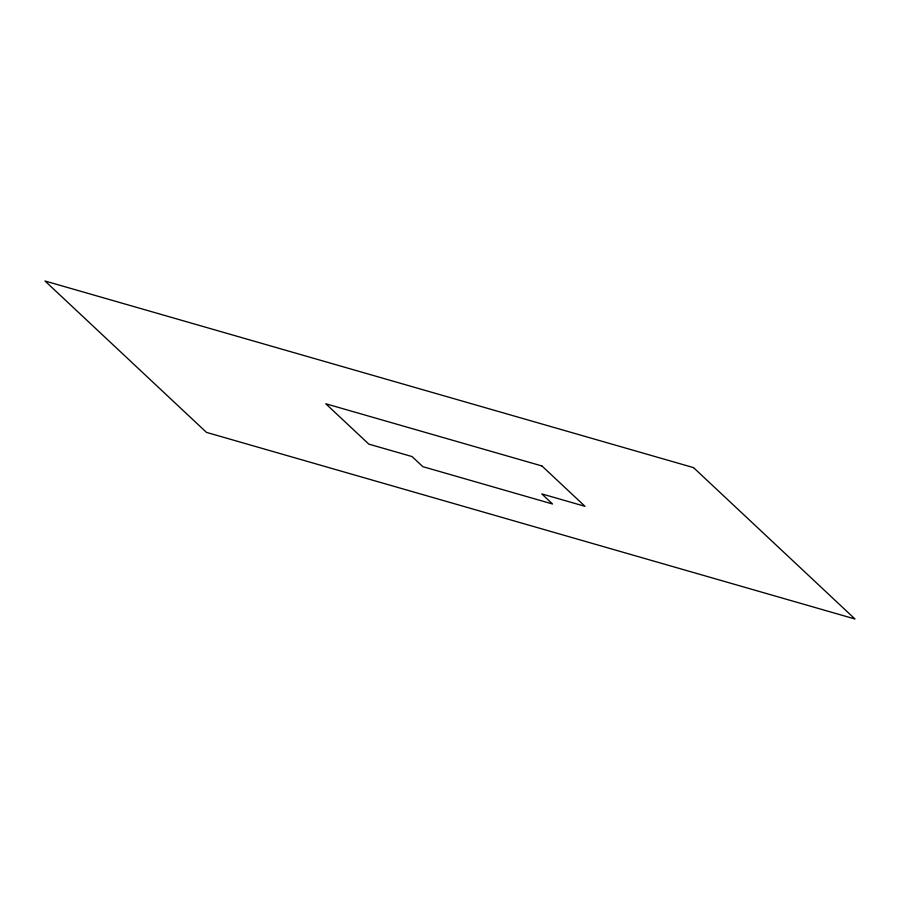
<?xml version="1.0" encoding="UTF-8"?>
<svg xmlns="http://www.w3.org/2000/svg" width="900" height="900" viewBox="0 0 900 900"><rect width="100%" height="100%" fill="white"/><g stroke="black" fill="none" stroke-linecap="round" stroke-linejoin="round"><path stroke-width="1.35" d="M693.518 467.618L45 281.002L206.482 432.382L855 618.998L693.518 467.618M541.935 465.964L325.766 403.762L368.831 444.127L412.065 456.57L422.831 466.661L552.533 503.989L541.766 493.897L585 506.329L541.935 465.964"/></g></svg>
